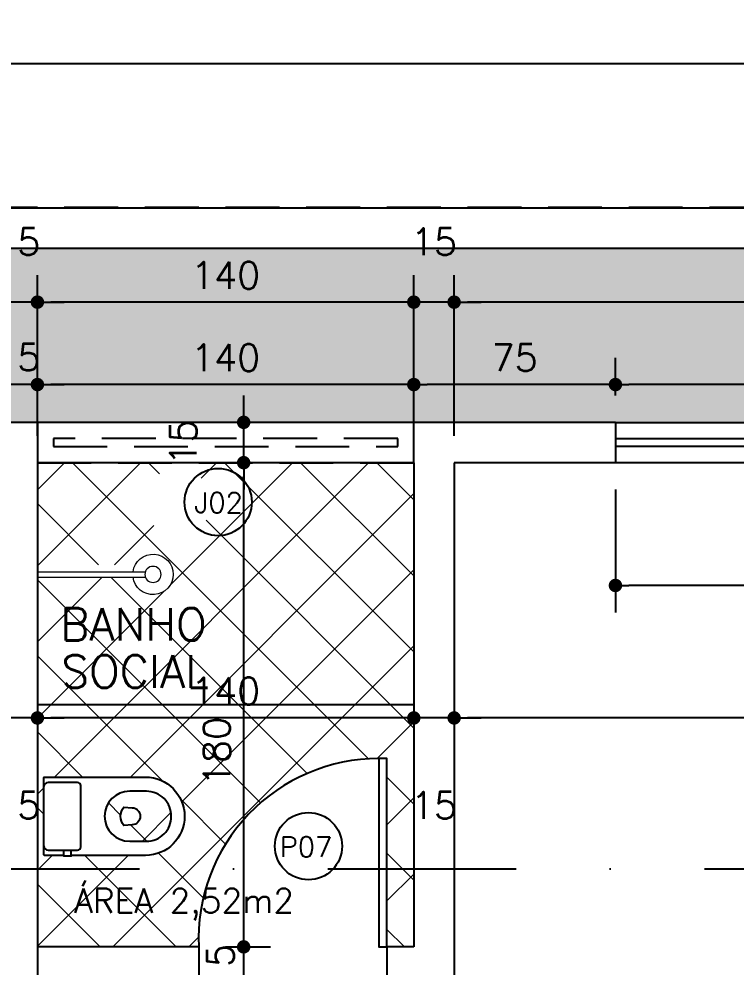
# Model space of a CAD drawing. Header units: inches. Extents: x 580771 to 672494, y 7715997 to 7829530.
# Drawn here: x 654685.9 to 654952.6, y 7723555.2 to 7723907.6 of the extents above; entities that cross this region are included whole.
import ezdxf

# ---------------------------------------------------------------- set-up
doc = ezdxf.new("R2010")
doc.units = ezdxf.units.IN
doc.header["$MEASUREMENT"] = 0
doc.header["$PDMODE"] = 2
doc.linetypes.add('DASHDOTX2', pattern=[2, 1, -0.5, 0, -0.5])
doc.linetypes.add('DASHED2', pattern=[0.375, 0.25, -0.125])
for name, color, linetype in [('01', 1, 'Continuous'), ('02', 2, 'Continuous'), ('04', 4, 'Continuous'), ('1-ARQ-2', 2, 'Continuous'), ('1-ARQ-A', 1, 'Continuous'), ('Block1', 1, 'Continuous'), ('Block2', 2, 'Continuous'), ('Layer1', 1, 'Continuous'), ('Layer3', 3, 'Continuous'), ('NIVEL', 2, 'Continuous'), ('P01', 1, 'Continuous'), ('P02', 2, 'Continuous'), ('parede', 6, 'Continuous'), ('SIMBOLOS', 2, 'Continuous')]:
    doc.layers.add(name, color=color, linetype=linetype)
doc.layers.add('ARQ-01', color=1, linetype='Continuous', lineweight=13)
doc.layers.add('ARQ-02', color=2, linetype='Continuous', lineweight=20)
doc.layers.get('01').off()
doc.styles.add('R80E50', font='romans.shx', dxfattribs={"height": 10})
doc.styles.add('ROMANS', font='romans', dxfattribs={"height": 0.2})
doc.dimstyles.new('ARQ50', dxfattribs={"dimscale": 50, "dimtxt": 10, "dimasz": 0.1, "dimexe": 0.2, "dimexo": 0.2, "dimgap": 0.1, "dimtad": 1, "dimdec": 0, "dimzin": 12, "dimdsep": 46, "dimtxsty": 'R80E50', "dimblk1": 'DOT', "dimblk2": 'DOT', "dimsah": 1, "dimcen": 0.4, "dimclrd": 15, "dimclre": 15, "dimclrt": 3, "dimadec": 0, "dimazin": 0, "dimtfac": 1, "dimtdec": 0, "dimtmove": 2, "dimatfit": 3, "dimldrblk": 'DOT', "dimfxl": 0.2, "dimtolj": 1, "dimtzin": 12, "dimarcsym": 0})

# ---------------------------------------------------------------- blocks, each defined once
blk = doc.blocks.new('Vaso002c')
at = {"layer": 'Block1'}
for p, q in [((12.45, -18.5), (12.45, -16)), ((15.95, -18.5), (15.95, -16))]:
    blk.add_line(p, q, dxfattribs=at)
blk.add_lwpolyline([(3, -14, 0.324141), (5, -16), (19, -16, 0.333333), (20.5, -14.5), (20.5, 0), (20.5, 14.5, 0.333333), (19, 16), (5, 16, 0.324141), (3, 14, 0.324141)], format="xyb", dxfattribs=at)
for points in [[(63.2, 0, 0.418677), (51.5, 11.8), (43.6, 11.8, 0.411784), (31.7, 0, 0.411784), (43.6, -11.8), (51.5, -11.8, 0.418677)], [(48.5, 0, -0.428571), (44.8, -4), (40.8, -4.3, -0.16754), (39.3, 0, -0.16754), (40.8, 4.3), (44.8, 4, -0.428571)]]:
    blk.add_lwpolyline(points, format="xyb", close=True, dxfattribs=at)
at = {"layer": 'Block2'}
blk.add_lwpolyline([(3, 18.17, -0.329256), (3.38, 18.5), (51.1, 18.5, -0.412623), (69.5, 0, -0.412623), (51.1, -18.5), (15.95, -18.5), (15.95, -18.9), (12.45, -18.9), (12.45, -18.5), (3.38, -18.5, -0.329256), (3, -18.17), (3, -17.25), (3, 0), (3, 17.29)], format="xyb", close=True, dxfattribs=at)
blk = doc.blocks.new('adfADS')
at = {"layer": 'ARQ-02'}
for p, q in [((4240.81, -35963.67), (4280.98, -35963.67)), ((4240.81, -35965.67), (4280.98, -35965.67))]:
    blk.add_line(p, q, dxfattribs=at)
blk.add_circle((4283.81, -35964.67), 3, dxfattribs=at)
blk.add_arc((4283.81, -35964.67), 7.5, 187.6623, 172.3377, dxfattribs=at)
blk = doc.blocks.new('_DOT')
at = {"color": 0, "linetype": 'ByBlock'}
blk.add_line((-0.5, 0), (-1, 0), dxfattribs=at)
at = {"color": 0, "linetype": 'ByBlock', "const_width": 0.5}
blk.add_lwpolyline([(-0.25, 0, 1), (0.25, 0, 1)], format="xyb", close=True, dxfattribs=at)
blk = doc.blocks.new('*D926')
at = {"layer": 'Defpoints', "color": 0, "transparency": 16777216}
for p in [(655922.74, 7723891.08), (654192.74, 7723837.68), (655922.74, 7723837.68)]:
    blk.add_point(p, dxfattribs=at)
at = {"layer": 'NIVEL', "color": 15, "lineweight": -2, "transparency": 16777216}
for p, q in [((654192.74, 7723847.68), (654192.74, 7723901.08)), ((655922.74, 7723847.68), (655922.74, 7723901.08)), ((654197.74, 7723891.08), (655917.74, 7723891.08))]:
    blk.add_line(p, q, dxfattribs=at)
at = {"layer": 'NIVEL', "color": 15, "lineweight": -2, "transparency": 16777216, "xscale": 5, "yscale": 5, "zscale": 5, "rotation": 180}
blk.add_blockref('_DOT', (654192.74, 7723891.08), dxfattribs=at)
at = {"layer": 'NIVEL', "color": 15, "lineweight": -2, "transparency": 16777216, "xscale": 5, "yscale": 5, "zscale": 5}
blk.add_blockref('_DOT', (655922.74, 7723891.08), dxfattribs=at)
at = {"layer": 'NIVEL', "color": 3, "transparency": 16777216, "insert": (655057.74, 7723901.08), "char_height": 10, "attachment_point": 5, "style": 'R80E50'}
blk.add_mtext('\\A1;1730', dxfattribs=at)
blk = doc.blocks.new('*D933')
at = {"layer": 'Defpoints', "color": 0, "transparency": 16777216}
for p in [(654907.74, 7723771.72), (654907.74, 7723757.68), (655087.74, 7723757.68)]:
    blk.add_point(p, dxfattribs=at)
at = {"layer": 'NIVEL', "color": 15, "lineweight": -2, "transparency": 16777216}
for p, q in [((654907.74, 7723767.68), (654907.74, 7723781.72)), ((655087.74, 7723767.68), (655087.74, 7723781.72)), ((655082.74, 7723771.72), (654912.74, 7723771.72))]:
    blk.add_line(p, q, dxfattribs=at)
at = {"layer": 'NIVEL', "color": 15, "lineweight": -2, "transparency": 16777216, "xscale": 5, "yscale": 5, "zscale": 5, "rotation": 180}
blk.add_blockref('_DOT', (654907.74, 7723771.72), dxfattribs=at)
at = {"layer": 'NIVEL', "color": 15, "lineweight": -2, "transparency": 16777216, "xscale": 5, "yscale": 5, "zscale": 5}
blk.add_blockref('_DOT', (655087.74, 7723771.72), dxfattribs=at)
at = {"layer": 'NIVEL', "color": 3, "transparency": 16777216, "insert": (654997.74, 7723781.72), "char_height": 10, "attachment_point": 5, "style": 'R80E50'}
blk.add_mtext('\\A1;180', dxfattribs=at)
blk = doc.blocks.new('*D934')
at = {"layer": 'Defpoints', "color": 0, "transparency": 16777216}
for p in [(654832.74, 7723771.72), (654832.74, 7723757.68), (654907.74, 7723757.68)]:
    blk.add_point(p, dxfattribs=at)
at = {"layer": 'NIVEL', "color": 15, "lineweight": -2, "transparency": 16777216}
for p, q in [((654832.74, 7723767.68), (654832.74, 7723781.72)), ((654907.74, 7723767.68), (654907.74, 7723781.72)), ((654902.74, 7723771.72), (654837.74, 7723771.72))]:
    blk.add_line(p, q, dxfattribs=at)
at = {"layer": 'NIVEL', "color": 15, "lineweight": -2, "transparency": 16777216, "xscale": 5, "yscale": 5, "zscale": 5, "rotation": 180}
blk.add_blockref('_DOT', (654832.74, 7723771.72), dxfattribs=at)
at = {"layer": 'NIVEL', "color": 15, "lineweight": -2, "transparency": 16777216, "xscale": 5, "yscale": 5, "zscale": 5}
blk.add_blockref('_DOT', (654907.74, 7723771.72), dxfattribs=at)
at = {"layer": 'NIVEL', "color": 3, "transparency": 16777216, "insert": (654870.24, 7723781.72), "char_height": 10, "attachment_point": 5, "style": 'R80E50'}
blk.add_mtext('\\A1;75', dxfattribs=at)
blk = doc.blocks.new('*D935')
at = {"layer": 'Defpoints', "color": 0, "transparency": 16777216}
for p in [(654692.74, 7723771.72), (654692.74, 7723757.68), (654832.74, 7723757.68)]:
    blk.add_point(p, dxfattribs=at)
at = {"layer": 'NIVEL', "color": 15, "lineweight": -2, "transparency": 16777216}
for p, q in [((654692.74, 7723767.68), (654692.74, 7723781.72)), ((654832.74, 7723767.68), (654832.74, 7723781.72)), ((654827.74, 7723771.72), (654697.74, 7723771.72))]:
    blk.add_line(p, q, dxfattribs=at)
at = {"layer": 'NIVEL', "color": 15, "lineweight": -2, "transparency": 16777216, "xscale": 5, "yscale": 5, "zscale": 5, "rotation": 180}
blk.add_blockref('_DOT', (654692.74, 7723771.72), dxfattribs=at)
at = {"layer": 'NIVEL', "color": 15, "lineweight": -2, "transparency": 16777216, "xscale": 5, "yscale": 5, "zscale": 5}
blk.add_blockref('_DOT', (654832.74, 7723771.72), dxfattribs=at)
at = {"layer": 'NIVEL', "color": 3, "transparency": 16777216, "insert": (654762.74, 7723781.72), "char_height": 10, "attachment_point": 5, "style": 'R80E50'}
blk.add_mtext('\\A1;140', dxfattribs=at)
blk = doc.blocks.new('*D936')
at = {"layer": 'Defpoints', "color": 0, "transparency": 16777216}
for p in [(654677.74, 7723771.72), (654677.74, 7723757.68), (654692.74, 7723757.68)]:
    blk.add_point(p, dxfattribs=at)
at = {"layer": 'NIVEL', "color": 15, "lineweight": -2, "transparency": 16777216}
for p, q in [((654677.74, 7723767.68), (654677.74, 7723781.72)), ((654692.74, 7723767.68), (654692.74, 7723781.72)), ((654672.74, 7723771.72), (654667.74, 7723771.72)), ((654692.74, 7723771.72), (654677.74, 7723771.72)), ((654697.74, 7723771.72), (654702.74, 7723771.72))]:
    blk.add_line(p, q, dxfattribs=at)
at = {"layer": 'NIVEL', "color": 15, "lineweight": -2, "transparency": 16777216, "xscale": 5, "yscale": 5, "zscale": 5}
blk.add_blockref('_DOT', (654677.74, 7723771.72), dxfattribs=at)
at = {"layer": 'NIVEL', "color": 15, "lineweight": -2, "transparency": 16777216, "xscale": 5, "yscale": 5, "zscale": 5, "rotation": 180}
blk.add_blockref('_DOT', (654692.74, 7723771.72), dxfattribs=at)
at = {"layer": 'NIVEL', "color": 3, "transparency": 16777216, "insert": (654685.24, 7723781.9), "char_height": 10, "attachment_point": 5, "style": 'R80E50'}
blk.add_mtext('\\A1;15', dxfattribs=at)
blk = doc.blocks.new('*D954')
at = {"layer": 'Defpoints', "color": 0, "transparency": 16777216}
for p in [(654847.74, 7723802.37), (654847.74, 7723742.68), (655147.74, 7723742.68)]:
    blk.add_point(p, dxfattribs=at)
at = {"layer": 'NIVEL', "color": 15, "lineweight": -2, "transparency": 16777216}
for p, q in [((654847.74, 7723752.68), (654847.74, 7723812.37)), ((655147.74, 7723752.68), (655147.74, 7723812.37)), ((655142.74, 7723802.37), (654852.74, 7723802.37))]:
    blk.add_line(p, q, dxfattribs=at)
at = {"layer": 'NIVEL', "color": 15, "lineweight": -2, "transparency": 16777216, "xscale": 5, "yscale": 5, "zscale": 5, "rotation": 180}
blk.add_blockref('_DOT', (654847.74, 7723802.37), dxfattribs=at)
at = {"layer": 'NIVEL', "color": 15, "lineweight": -2, "transparency": 16777216, "xscale": 5, "yscale": 5, "zscale": 5}
blk.add_blockref('_DOT', (655147.74, 7723802.37), dxfattribs=at)
at = {"layer": 'NIVEL', "color": 3, "transparency": 16777216, "insert": (654997.74, 7723812.37), "char_height": 10, "attachment_point": 5, "style": 'R80E50'}
blk.add_mtext('\\A1;300', dxfattribs=at)
blk = doc.blocks.new('*D955')
at = {"layer": 'Defpoints', "color": 0, "transparency": 16777216}
for p in [(654832.74, 7723802.37), (654832.74, 7723742.68), (654847.74, 7723742.68)]:
    blk.add_point(p, dxfattribs=at)
at = {"layer": 'NIVEL', "color": 15, "lineweight": -2, "transparency": 16777216}
for p, q in [((654832.74, 7723752.68), (654832.74, 7723812.37)), ((654847.74, 7723752.68), (654847.74, 7723812.37)), ((654827.74, 7723802.37), (654822.74, 7723802.37)), ((654847.74, 7723802.37), (654832.74, 7723802.37)), ((654852.74, 7723802.37), (654857.74, 7723802.37))]:
    blk.add_line(p, q, dxfattribs=at)
at = {"layer": 'NIVEL', "color": 15, "lineweight": -2, "transparency": 16777216, "xscale": 5, "yscale": 5, "zscale": 5}
blk.add_blockref('_DOT', (654832.74, 7723802.37), dxfattribs=at)
at = {"layer": 'NIVEL', "color": 15, "lineweight": -2, "transparency": 16777216, "xscale": 5, "yscale": 5, "zscale": 5, "rotation": 180}
blk.add_blockref('_DOT', (654847.74, 7723802.37), dxfattribs=at)
at = {"layer": 'NIVEL', "color": 3, "transparency": 16777216, "insert": (654840.24, 7723824.87), "char_height": 10, "attachment_point": 5, "style": 'R80E50'}
blk.add_mtext('\\A1;15', dxfattribs=at)
blk = doc.blocks.new('*D956')
at = {"layer": 'Defpoints', "color": 0, "transparency": 16777216}
for p in [(654692.74, 7723802.37), (654692.74, 7723742.68), (654832.74, 7723742.68)]:
    blk.add_point(p, dxfattribs=at)
at = {"layer": 'NIVEL', "color": 15, "lineweight": -2, "transparency": 16777216}
for p, q in [((654692.74, 7723752.68), (654692.74, 7723812.37)), ((654832.74, 7723752.68), (654832.74, 7723812.37)), ((654827.74, 7723802.37), (654697.74, 7723802.37))]:
    blk.add_line(p, q, dxfattribs=at)
at = {"layer": 'NIVEL', "color": 15, "lineweight": -2, "transparency": 16777216, "xscale": 5, "yscale": 5, "zscale": 5, "rotation": 180}
blk.add_blockref('_DOT', (654692.74, 7723802.37), dxfattribs=at)
at = {"layer": 'NIVEL', "color": 15, "lineweight": -2, "transparency": 16777216, "xscale": 5, "yscale": 5, "zscale": 5}
blk.add_blockref('_DOT', (654832.74, 7723802.37), dxfattribs=at)
at = {"layer": 'NIVEL', "color": 3, "transparency": 16777216, "insert": (654762.74, 7723812.37), "char_height": 10, "attachment_point": 5, "style": 'R80E50'}
blk.add_mtext('\\A1;140', dxfattribs=at)
blk = doc.blocks.new('*D957')
at = {"layer": 'Defpoints', "color": 0, "transparency": 16777216}
for p in [(654677.74, 7723802.37), (654677.74, 7723742.68), (654692.74, 7723742.68)]:
    blk.add_point(p, dxfattribs=at)
at = {"layer": 'NIVEL', "color": 15, "lineweight": -2, "transparency": 16777216}
for p, q in [((654677.74, 7723752.68), (654677.74, 7723812.37)), ((654692.74, 7723752.68), (654692.74, 7723812.37)), ((654672.74, 7723802.37), (654667.74, 7723802.37)), ((654692.74, 7723802.37), (654677.74, 7723802.37)), ((654697.74, 7723802.37), (654702.74, 7723802.37))]:
    blk.add_line(p, q, dxfattribs=at)
at = {"layer": 'NIVEL', "color": 15, "lineweight": -2, "transparency": 16777216, "xscale": 5, "yscale": 5, "zscale": 5}
blk.add_blockref('_DOT', (654677.74, 7723802.37), dxfattribs=at)
at = {"layer": 'NIVEL', "color": 15, "lineweight": -2, "transparency": 16777216, "xscale": 5, "yscale": 5, "zscale": 5, "rotation": 180}
blk.add_blockref('_DOT', (654692.74, 7723802.37), dxfattribs=at)
at = {"layer": 'NIVEL', "color": 3, "transparency": 16777216, "insert": (654685.24, 7723824.87), "char_height": 10, "attachment_point": 5, "style": 'R80E50'}
blk.add_mtext('\\A1;15', dxfattribs=at)
blk = doc.blocks.new('*D868')
at = {"layer": 'Defpoints', "color": 0, "transparency": 16777216}
for p in [(654752.74, 7723562.68), (654769.46, 7723562.68), (654752.74, 7723547.68)]:
    blk.add_point(p, dxfattribs=at)
at = {"layer": 'NIVEL', "color": 15, "lineweight": -2, "transparency": 16777216}
for p, q in [((654769.46, 7723567.68), (654769.46, 7723572.68)), ((654762.74, 7723562.68), (654779.46, 7723562.68)), ((654769.46, 7723547.68), (654769.46, 7723562.68)), ((654762.74, 7723547.68), (654779.46, 7723547.68)), ((654769.46, 7723542.68), (654769.46, 7723537.68))]:
    blk.add_line(p, q, dxfattribs=at)
at = {"layer": 'NIVEL', "color": 15, "lineweight": -2, "transparency": 16777216, "xscale": 5, "yscale": 5, "zscale": 5}
for p, rotation in [((654769.46, 7723562.68), 270), ((654769.46, 7723547.68), 90)]:
    blk.add_blockref('_DOT', p, dxfattribs=dict(at, rotation=rotation))
at = {"layer": 'NIVEL', "color": 3, "transparency": 16777216, "insert": (654760.76, 7723555.18), "char_height": 10, "attachment_point": 5, "rotation": 90, "style": 'R80E50'}
blk.add_mtext('\\A1;15', dxfattribs=at)
blk = doc.blocks.new('*D869')
at = {"layer": 'Defpoints', "color": 0, "transparency": 16777216}
for p in [(654769.46, 7723742.68), (654819.6, 7723742.68), (654752.74, 7723562.68)]:
    blk.add_point(p, dxfattribs=at)
at = {"layer": 'NIVEL', "color": 15, "lineweight": -2, "transparency": 16777216}
for p, q in [((654809.6, 7723742.68), (654759.46, 7723742.68)), ((654769.46, 7723567.68), (654769.46, 7723737.68)), ((654762.74, 7723562.68), (654779.46, 7723562.68))]:
    blk.add_line(p, q, dxfattribs=at)
at = {"layer": 'NIVEL', "color": 15, "lineweight": -2, "transparency": 16777216, "xscale": 5, "yscale": 5, "zscale": 5}
for p, rotation in [((654769.46, 7723742.68), 90), ((654769.46, 7723562.68), 270)]:
    blk.add_blockref('_DOT', p, dxfattribs=dict(at, rotation=rotation))
at = {"layer": 'NIVEL', "color": 3, "transparency": 16777216, "insert": (654759.46, 7723635.33), "char_height": 10, "attachment_point": 5, "rotation": 90, "style": 'R80E50'}
blk.add_mtext('\\A1;180', dxfattribs=at)
blk = doc.blocks.new('*D870')
at = {"layer": 'Defpoints', "color": 0, "transparency": 16777216}
for p in [(654769.46, 7723757.68), (654832.74, 7723757.68), (654819.6, 7723742.68)]:
    blk.add_point(p, dxfattribs=at)
at = {"layer": 'NIVEL', "color": 15, "lineweight": -2, "transparency": 16777216}
for p, q in [((654769.46, 7723762.68), (654769.46, 7723767.68)), ((654822.74, 7723757.68), (654759.46, 7723757.68)), ((654769.46, 7723742.68), (654769.46, 7723757.68)), ((654809.6, 7723742.68), (654759.46, 7723742.68)), ((654769.46, 7723737.68), (654769.46, 7723732.68))]:
    blk.add_line(p, q, dxfattribs=at)
at = {"layer": 'NIVEL', "color": 15, "lineweight": -2, "transparency": 16777216, "xscale": 5, "yscale": 5, "zscale": 5}
for p, rotation in [((654769.46, 7723757.68), 270), ((654769.46, 7723742.68), 90)]:
    blk.add_blockref('_DOT', p, dxfattribs=dict(at, rotation=rotation))
at = {"layer": 'NIVEL', "color": 3, "transparency": 16777216, "insert": (654746.96, 7723750.18), "char_height": 10, "attachment_point": 5, "rotation": 90, "style": 'R80E50'}
blk.add_mtext('\\A1;15', dxfattribs=at)
blk = doc.blocks.new('*D618')
at = {"layer": 'Defpoints', "color": 0, "transparency": 16777216}
for p in [(654847.74, 7723647.78), (654847.74, 7723647.78), (655147.74, 7723647.78)]:
    blk.add_point(p, dxfattribs=at)
at = {"layer": 'NIVEL', "color": 15, "lineweight": -2, "transparency": 16777216}
for p, q in [((655142.74, 7723647.78), (654852.74, 7723647.78)), ((654847.74, 7723637.78), (654847.74, 7723637.78))]:
    blk.add_line(p, q, dxfattribs=at)
at = {"layer": 'NIVEL', "color": 15, "lineweight": -2, "transparency": 16777216, "xscale": 5, "yscale": 5, "zscale": 5, "rotation": 180}
blk.add_blockref('_DOT', (654847.74, 7723647.78), dxfattribs=at)
at = {"layer": 'NIVEL', "color": 15, "lineweight": -2, "transparency": 16777216, "xscale": 5, "yscale": 5, "zscale": 5}
blk.add_blockref('_DOT', (655147.74, 7723647.78), dxfattribs=at)
at = {"layer": 'NIVEL', "color": 3, "transparency": 16777216, "insert": (654997.74, 7723657.78), "char_height": 10, "attachment_point": 5, "style": 'R80E50'}
blk.add_mtext('\\A1;300', dxfattribs=at)
blk = doc.blocks.new('*D619')
at = {"layer": 'Defpoints', "color": 0, "transparency": 16777216}
for p in [(654832.74, 7723649.03), (654832.74, 7723647.78), (654847.74, 7723647.78)]:
    blk.add_point(p, dxfattribs=at)
at = {"layer": 'NIVEL', "color": 15, "lineweight": -2, "transparency": 16777216}
for p, q in [((654827.74, 7723647.78), (654822.74, 7723647.78)), ((654847.74, 7723647.78), (654832.74, 7723647.78)), ((654852.74, 7723647.78), (654857.74, 7723647.78)), ((654832.74, 7723639.03), (654832.74, 7723637.78)), ((654847.74, 7723637.78), (654847.74, 7723637.78))]:
    blk.add_line(p, q, dxfattribs=at)
at = {"layer": 'NIVEL', "color": 15, "lineweight": -2, "transparency": 16777216, "xscale": 5, "yscale": 5, "zscale": 5}
blk.add_blockref('_DOT', (654832.74, 7723647.78), dxfattribs=at)
at = {"layer": 'NIVEL', "color": 15, "lineweight": -2, "transparency": 16777216, "xscale": 5, "yscale": 5, "zscale": 5, "rotation": 180}
blk.add_blockref('_DOT', (654847.74, 7723647.78), dxfattribs=at)
at = {"layer": 'NIVEL', "color": 3, "transparency": 16777216, "insert": (654840.24, 7723615.28), "char_height": 10, "attachment_point": 5, "style": 'R80E50'}
blk.add_mtext('\\A1;15', dxfattribs=at)
blk = doc.blocks.new('*D620')
at = {"layer": 'Defpoints', "color": 0, "transparency": 16777216}
for p in [(654692.74, 7723649.03), (654832.74, 7723649.03), (654692.74, 7723647.78)]:
    blk.add_point(p, dxfattribs=at)
at = {"layer": 'NIVEL', "color": 15, "lineweight": -2, "transparency": 16777216}
for p, q in [((654827.74, 7723647.78), (654697.74, 7723647.78)), ((654692.74, 7723639.03), (654692.74, 7723637.78)), ((654832.74, 7723639.03), (654832.74, 7723637.78))]:
    blk.add_line(p, q, dxfattribs=at)
at = {"layer": 'NIVEL', "color": 15, "lineweight": -2, "transparency": 16777216, "xscale": 5, "yscale": 5, "zscale": 5, "rotation": 180}
blk.add_blockref('_DOT', (654692.74, 7723647.78), dxfattribs=at)
at = {"layer": 'NIVEL', "color": 15, "lineweight": -2, "transparency": 16777216, "xscale": 5, "yscale": 5, "zscale": 5}
blk.add_blockref('_DOT', (654832.74, 7723647.78), dxfattribs=at)
at = {"layer": 'NIVEL', "color": 3, "transparency": 16777216, "insert": (654762.74, 7723657.78), "char_height": 10, "attachment_point": 5, "style": 'R80E50'}
blk.add_mtext('\\A1;140', dxfattribs=at)
blk = doc.blocks.new('*D1371')
at = {"layer": 'Defpoints', "color": 0, "transparency": 16777216}
for p in [(654677.74, 7723649.03), (654692.74, 7723649.03), (654677.74, 7723647.78)]:
    blk.add_point(p, dxfattribs=at)
at = {"layer": 'NIVEL', "color": 15, "lineweight": -2, "transparency": 16777216}
for p, q in [((654672.74, 7723647.78), (654667.74, 7723647.78)), ((654692.74, 7723647.78), (654677.74, 7723647.78)), ((654697.74, 7723647.78), (654702.74, 7723647.78)), ((654677.74, 7723639.03), (654677.74, 7723637.78)), ((654692.74, 7723639.03), (654692.74, 7723637.78))]:
    blk.add_line(p, q, dxfattribs=at)
at = {"layer": 'NIVEL', "color": 15, "lineweight": -2, "transparency": 16777216, "xscale": 5, "yscale": 5, "zscale": 5}
blk.add_blockref('_DOT', (654677.74, 7723647.78), dxfattribs=at)
at = {"layer": 'NIVEL', "color": 15, "lineweight": -2, "transparency": 16777216, "xscale": 5, "yscale": 5, "zscale": 5, "rotation": 180}
blk.add_blockref('_DOT', (654692.74, 7723647.78), dxfattribs=at)
at = {"layer": 'NIVEL', "color": 3, "transparency": 16777216, "insert": (654685.24, 7723615.28), "char_height": 10, "attachment_point": 5, "style": 'R80E50'}
blk.add_mtext('\\A1;15', dxfattribs=at)
blk = doc.blocks.new('*D1600')
at = {"layer": 'Defpoints', "color": 0, "transparency": 16777216}
for p in [(654907.74, 7723742.68), (655087.74, 7723742.68), (654907.74, 7723697.04)]:
    blk.add_point(p, dxfattribs=at)
at = {"layer": 'NIVEL', "color": 15, "lineweight": -2, "transparency": 16777216}
for p, q in [((654907.74, 7723732.68), (654907.74, 7723687.04)), ((655087.74, 7723732.68), (655087.74, 7723687.04)), ((655082.74, 7723697.04), (654912.74, 7723697.04))]:
    blk.add_line(p, q, dxfattribs=at)
at = {"layer": 'NIVEL', "color": 15, "lineweight": -2, "transparency": 16777216, "xscale": 5, "yscale": 5, "zscale": 5, "rotation": 180}
blk.add_blockref('_DOT', (654907.74, 7723697.04), dxfattribs=at)
at = {"layer": 'NIVEL', "color": 15, "lineweight": -2, "transparency": 16777216, "xscale": 5, "yscale": 5, "zscale": 5}
blk.add_blockref('_DOT', (655087.74, 7723697.04), dxfattribs=at)
at = {"layer": 'NIVEL', "color": 3, "transparency": 16777216, "insert": (654997.74, 7723707.04), "char_height": 10, "attachment_point": 5, "style": 'R80E50'}
blk.add_mtext('\\A1;180', dxfattribs=at)

msp = doc.modelspace()

# ---------------------------------------------------------------- hatches: boundary and pattern name
at = {"layer": 'ARQ-01'}
h = msp.add_hatch(dxfattribs=at)
h.set_pattern_fill('_USER', color=256, scale=20, angle=45, style=0, double=1, pattern_type=0)
h.set_pattern_definition([(45, (135.548, -42593.46), (-14.142135624, 14.142135624), []), (135, (135.548, -42593.46), (-14.142135624, -14.142135624), [])])
h.paths.add_polyline_path([(654832.741, 7723704.77), (654742.307, 7723704.77, -1.2049007), (654728.308, 7723700.145), (654692.741, 7723700.145), (654692.741, 7723652.685), (654832.741, 7723652.685)])
h.paths.add_polyline_path([(654832.741, 7723742.685), (654692.741, 7723742.685), (654692.741, 7723704.77), (654729.175, 7723704.77, -0.5902308), (654742.307, 7723704.77), (654832.741, 7723704.77)])
h.paths.add_polyline_path([(654732.435, 7723728.046, -1), (654757.435, 7723728.046, -1)], flags=16)
h.paths.add_polyline_path([(654819.741, 7723632.685), (654822.741, 7723632.685), (654822.741, 7723562.685), (654832.741, 7723562.685), (654832.741, 7723652.685), (654692.741, 7723652.685), (654692.741, 7723562.685), (654752.741, 7723562.685, -0.4270979)])
h.paths.add_polyline_path([(654705.3, 7723596.663), (654705.3, 7723596.348), (654702.544, 7723596.348), (654702.544, 7723596.663), (654695.103, 7723596.663), (654695.103, 7723597.646), (654695.103, 7723611.23), (654695.103, 7723624.848), (654695.103, 7723625.797), (654732.819, 7723625.797, -0.4158019), (654747.466, 7723611.23, -0.4126226), (654732.977, 7723596.663)], flags=16)
h.paths.add_polyline_path([(654727.072, 7723601.939, -0.4117842), (654717.702, 7723611.23, -0.411745), (654727.071, 7723620.521), (654733.293, 7723620.521, -0.4186765), (654742.505, 7723611.23, -0.4167257), (654733.354, 7723601.939)], flags=0)
h.paths.add_polyline_path([(654724.867, 7723607.844, -0.1675404), (654723.686, 7723611.23, -0.1675404), (654724.867, 7723614.616), (654728.017, 7723614.38, -0.4285714), (654730.93, 7723611.23, -0.3933261), (654728.373, 7723608.107)], flags=0)
h.paths.add_polyline_path([(654698.06, 7723654.073), (654762.881, 7723654.073), (654762.881, 7723672.223), (654698.06, 7723672.223)], flags=24)
h.paths.add_polyline_path([(654697.86, 7723673.761), (654760.377, 7723673.761), (654760.377, 7723691.911), (654697.86, 7723691.911)], flags=24)
h.paths.add_polyline_path([(654734.99, 7723722.167), (654756.954, 7723722.167), (654756.954, 7723733.417), (654734.99, 7723733.417)], flags=8)
h.paths.add_polyline_path([(654766.96, 7723620.688), (654766.96, 7723649.974), (654751.96, 7723649.974), (654751.96, 7723620.688)], flags=24)
at = {"layer": 'P01', "ltscale": 20}
h = msp.add_hatch(dxfattribs=at)
h.set_pattern_fill('AR-SAND', color=256, scale=10)
h.set_pattern_definition([(37.5, (135.548, -42593.46), (-0.62993358, 19.26823769), [0, -15.2, 0, -17, 0, -16.25]), (7.5, (135.548, -42593.46), (17.69776705, 28.22146065), [0, -8.2, 0, -13.7, 0, -5.25]), (327.5, (123.248, -42593.46), (31.141418618, 0.056590535), [0, -5, 0, -18, 0, -23.5]), (317.5, (123.248, -42593.46), (30.06126605, 8.77675565), [0, -2.5, 0, -11.8, 0, -13.5])])
h.paths.add_polyline_path([(655702.741, 7723822.374), (654542.741, 7723822.374), (654542.741, 7723757.685), (654677.741, 7723757.685), (654907.741, 7723757.685), (655087.741, 7723757.685), (655222.741, 7723757.685), (655402.741, 7723757.685), (655537.741, 7723757.685), (655702.741, 7723757.685)])
h.paths.add_polyline_path([(655613.098, 7723774.22), (655642.384, 7723774.22), (655642.384, 7723789.22), (655613.098, 7723789.22)], flags=24)
h.paths.add_polyline_path([(655455.598, 7723774.22), (655484.884, 7723774.22), (655484.884, 7723789.22), (655455.598, 7723789.22)], flags=24)
h.paths.add_polyline_path([(655298.098, 7723774.22), (655327.384, 7723774.22), (655327.384, 7723789.22), (655298.098, 7723789.22)], flags=24)
h.paths.add_polyline_path([(655140.598, 7723774.22), (655169.884, 7723774.22), (655169.884, 7723789.22), (655140.598, 7723789.22)], flags=24)
h.paths.add_polyline_path([(654983.098, 7723774.22), (655012.384, 7723774.22), (655012.384, 7723789.22), (654983.098, 7723789.22)], flags=24)
h.paths.add_polyline_path([(654859.646, 7723774.22), (654880.836, 7723774.22), (654880.836, 7723789.22), (654859.646, 7723789.22)], flags=24)
h.paths.add_polyline_path([(654748.098, 7723774.22), (654777.384, 7723774.22), (654777.384, 7723789.22), (654748.098, 7723789.22)], flags=24)
h.paths.add_polyline_path([(654675.36, 7723774.395), (654695.122, 7723774.395), (654695.122, 7723789.395), (654675.36, 7723789.395)], flags=24)
h.paths.add_polyline_path([(654588.098, 7723774.22), (654617.384, 7723774.22), (654617.384, 7723789.22), (654588.098, 7723789.22)], flags=24)
h.paths.add_polyline_path([(655637.384, 7723804.874), (655668.098, 7723804.874), (655668.098, 7723819.874), (655637.384, 7723819.874)], flags=24)
h.paths.add_polyline_path([(655460.36, 7723817.374), (655480.122, 7723817.374), (655480.122, 7723832.374), (655460.36, 7723832.374)], flags=9)
h.paths.add_polyline_path([(655297.384, 7723804.874), (655328.098, 7723804.874), (655328.098, 7723819.874), (655297.384, 7723819.874)], flags=24)
h.paths.add_polyline_path([(655145.36, 7723817.374), (655165.122, 7723817.374), (655165.122, 7723832.374), (655145.36, 7723832.374)], flags=9)
h.paths.add_polyline_path([(654982.384, 7723804.874), (655013.098, 7723804.874), (655013.098, 7723819.874), (654982.384, 7723819.874)], flags=24)
h.paths.add_polyline_path([(654830.36, 7723817.374), (654850.122, 7723817.374), (654850.122, 7723832.374), (654830.36, 7723832.374)], flags=9)
h.paths.add_polyline_path([(654748.098, 7723804.874), (654777.384, 7723804.874), (654777.384, 7723819.874), (654748.098, 7723819.874)], flags=24)
h.paths.add_polyline_path([(654675.36, 7723817.374), (654695.122, 7723817.374), (654695.122, 7723832.374), (654675.36, 7723832.374)], flags=9)
h.paths.add_polyline_path([(654588.098, 7723804.874), (654617.384, 7723804.874), (654617.384, 7723819.874), (654588.098, 7723819.874)], flags=24)
h.paths.add_polyline_path([(654553.481, 7723741.804), (654553.481, 7723761.566), (654538.481, 7723761.566), (654538.481, 7723741.804)], flags=9)
h.paths.add_polyline_path([(654552.83, 7723778.994), (654552.83, 7723800.185), (654537.83, 7723800.185), (654537.83, 7723778.994)], flags=9)

# ---------------------------------------------------------------- linework, layer by layer
at = {"layer": '04', "linetype": 'DASHDOTX2', "ltscale": 70}
msp.add_line((651298.286, 7723591.715), (656538.548, 7723591.715), dxfattribs=at)
at = {"layer": '1-ARQ-2'}
for p, q in [((654907.741, 7723751.685), (655087.741, 7723751.685)), ((655087.741, 7723748.685), (654907.741, 7723748.685)), ((654832.741, 7723652.685), (654692.741, 7723652.685))]:
    msp.add_line(p, q, dxfattribs=at)
msp.add_lwpolyline([(654822.741, 7723562.685), (654822.741, 7723632.685), (654819.741, 7723632.685), (654819.741, 7723562.685), (654822.741, 7723562.685)], dxfattribs=at)
at = {"layer": '1-ARQ-A'}
for p, q in [((654907.741, 7723757.685), (655087.741, 7723757.685)), ((655087.741, 7723742.685), (654907.741, 7723742.685))]:
    msp.add_line(p, q, dxfattribs=at)
msp.add_arc((654819.741, 7723565.62), 67.064, 90, 182.5089, dxfattribs=at)
at = {"layer": 'Layer1', "linetype": 'DASHED2', "ltscale": 80}
msp.add_line((654192.741, 7723837.685), (655922.741, 7723837.685), dxfattribs=at)
for points in [[(654832.741, 7723742.685), (654832.741, 7723757.685), (654692.741, 7723757.685), (654692.741, 7723742.685)], [(654826.741, 7723748.685), (654826.741, 7723751.685), (654698.741, 7723751.685), (654698.741, 7723748.685)]]:
    msp.add_lwpolyline(points, close=True, dxfattribs=at)
at = {"layer": 'NIVEL'}
for points in [[(654527.741, 7723757.685), (654527.741, 7723837.374), (655717.741, 7723837.374), (655717.741, 7723757.685)], [(654542.741, 7723757.685), (654542.741, 7723822.374), (655702.741, 7723822.374), (655702.741, 7723757.685)]]:
    msp.add_lwpolyline(points, dxfattribs=at)
at = {"layer": 'parede'}
for p, q in [((654907.741, 7723757.685), (654677.741, 7723757.685)), ((654692.741, 7723757.685), (654692.741, 7723422.685)), ((654907.741, 7723757.685), (654907.741, 7723742.685)), ((654832.741, 7723742.685), (654692.741, 7723742.685)), ((654832.741, 7723742.685), (654832.741, 7723562.685)), ((654907.741, 7723742.685), (654847.741, 7723742.685)), ((654847.741, 7723742.685), (654847.741, 7723422.685)), ((654752.741, 7723562.685), (654692.741, 7723562.685)), ((654752.741, 7723562.685), (654752.741, 7723547.685)), ((654832.741, 7723562.685), (654822.741, 7723562.685)), ((654822.741, 7723562.685), (654822.741, 7723547.685))]:
    msp.add_line(p, q, dxfattribs=at)
at = {"layer": 'SIMBOLOS', "color": 2}
for centre in [(654759.958, 7723728.046), (654793.555, 7723600.137)]:
    msp.add_circle(centre, 12.5, dxfattribs=at)

# ---------------------------------------------------------------- block references
at = {"layer": '01', "xscale": 0.7874015748038801, "yscale": 0.7874015748038801, "zscale": 0.7874015748038801}
msp.add_blockref('Vaso002c', (654692.741, 7723611.23), dxfattribs=at)
at = {"layer": 'P02', "xscale": -1, "rotation": 180}
msp.add_blockref('adfADS', (650451.928, 7687736.475), dxfattribs=at)

# ---------------------------------------------------------------- texts
at = {"layer": '02', "insert": (654706.443, 7723572.602), "char_height": 9, "width": 104.16053, "attachment_point": 7, "style": 'R80E50'}
msp.add_mtext('\\pt63;{\\C2;ÁREA 2,52m2}', dxfattribs=at)
at = {"layer": 'Layer3', "style": 'R80E50'}
for s, p in [('BANHO', (654701.217, 7723676.551)), ('SOCIAL', (654701.6, 7723659.007))]:
    msp.add_text(s, height=12.1, dxfattribs=at).set_placement(p)
at = {"layer": 'SIMBOLOS', "color": 2, "style": 'ROMANS'}
for s, p in [('J02', (654751.173, 7723724.042)), ('P07', (654782.823, 7723596.134))]:
    msp.add_text(s, height=7.5, dxfattribs=at).set_placement(p)

# ---------------------------------------------------------------- dimensions: what is measured, and where the dimension line sits
at = {"layer": 'NIVEL', "color": 4}
for base, p1, p2, picture, middle in [((655922.741, 7723891.083), (654192.741, 7723837.685), (655922.741, 7723837.685), '*D926', (655057.741, 7723901.083)), ((654677.741, 7723802.374), (654692.741, 7723742.685), (654677.741, 7723742.685), '*D957', (654685.241, 7723824.874)), ((654832.741, 7723802.374), (654847.741, 7723742.685), (654832.741, 7723742.685), '*D955', (654840.241, 7723824.874)), ((654692.741, 7723802.374), (654832.741, 7723742.685), (654692.741, 7723742.685), '*D956', (654762.741, 7723812.374)), ((654847.741, 7723802.374), (655147.741, 7723742.685), (654847.741, 7723742.685), '*D954', (654997.741, 7723812.374)), ((654692.741, 7723771.72), (654832.741, 7723757.685), (654692.741, 7723757.685), '*D935', (654762.741, 7723781.72)), ((654832.741, 7723771.72), (654907.741, 7723757.685), (654832.741, 7723757.685), '*D934', (654870.241, 7723781.72)), ((654907.741, 7723771.72), (655087.741, 7723757.685), (654907.741, 7723757.685), '*D933', (654997.741, 7723781.72))]:
    dim = msp.add_linear_dim(base=base, p1=p1, p2=p2, dimstyle='ARQ50', dxfattribs=at)
    dim.commit()
    dim.dimension.update_dxf_attribs({"geometry": picture, "text_midpoint": middle})
dim = msp.add_linear_dim(base=(654677.741, 7723771.72), p1=(654692.741, 7723757.685), p2=(654677.741, 7723757.685), dimstyle='ARQ50', dxfattribs=at)
dim.commit()
dim.dimension.update_dxf_attribs({"geometry": '*D936', "text_midpoint": (654685.241, 7723781.895), "dimtype": 160})
dim = msp.add_linear_dim(base=(654769.46, 7723757.685), p1=(654819.598, 7723742.685), p2=(654832.741, 7723757.685), angle=90, dimstyle='ARQ50', dxfattribs=at)
dim.commit()
dim.dimension.update_dxf_attribs({"geometry": '*D870', "text_midpoint": (654746.96, 7723750.185)})
for base, p1, p2, picture, middle in [((654769.46, 7723742.685), (654752.741, 7723562.685), (654819.598, 7723742.685), '*D869', (654759.46, 7723635.331)), ((654769.46, 7723562.685), (654752.741, 7723547.685), (654752.741, 7723562.685), '*D868', (654760.763, 7723555.185))]:
    dim = msp.add_linear_dim(base=base, p1=p1, p2=p2, angle=90, dimstyle='ARQ50', dxfattribs=at)
    dim.commit()
    dim.dimension.update_dxf_attribs({"geometry": picture, "text_midpoint": middle, "dimtype": 160})
at = {"layer": 'NIVEL'}
for base, p1, p2, picture, middle in [((654907.741, 7723697.037), (655087.741, 7723742.685), (654907.741, 7723742.685), '*D1600', (654997.741, 7723707.037)), ((654692.741, 7723647.78), (654832.741, 7723649.03), (654692.741, 7723649.03), '*D620', (654762.741, 7723657.78)), ((654847.741, 7723647.78), (655147.741, 7723647.78), (654847.741, 7723647.78), '*D618', (654997.741, 7723657.78)), ((654677.741, 7723647.78), (654692.741, 7723649.03), (654677.741, 7723649.03), '*D1371', (654685.241, 7723615.28)), ((654832.741, 7723647.78), (654847.741, 7723647.78), (654832.741, 7723649.03), '*D619', (654840.241, 7723615.28))]:
    dim = msp.add_linear_dim(base=base, p1=p1, p2=p2, dimstyle='ARQ50', dxfattribs=at)
    dim.commit()
    dim.dimension.update_dxf_attribs({"geometry": picture, "text_midpoint": middle})

doc.saveas('drawing.dxf')
